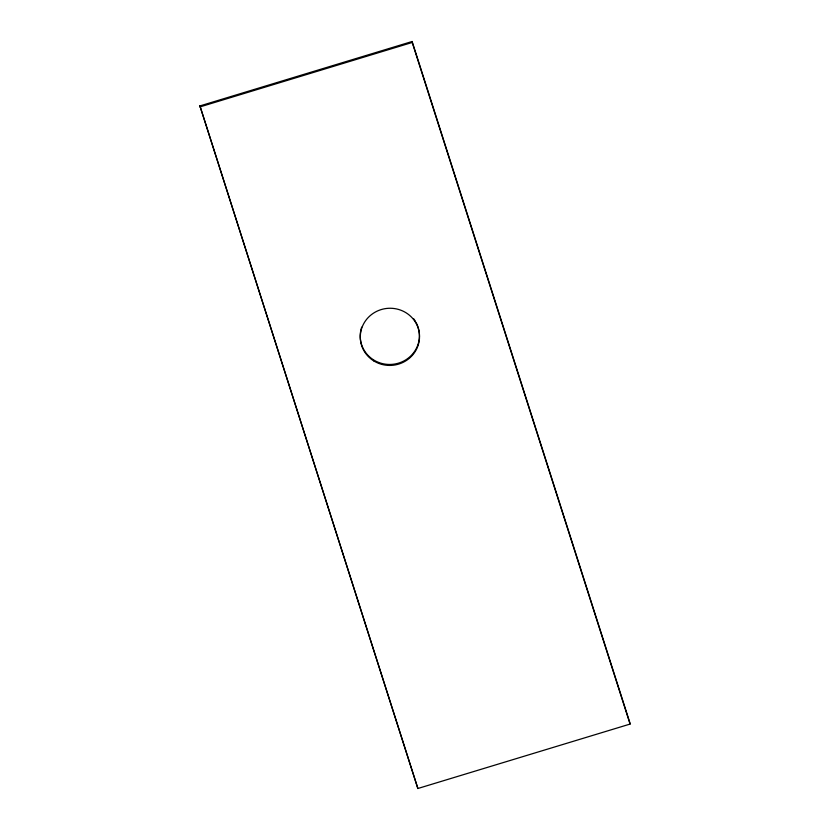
<?xml version="1.0" encoding="UTF-8"?>
<svg xmlns="http://www.w3.org/2000/svg" width="830" height="830" viewBox="0 0 830 830"><rect width="100%" height="100%" fill="white"/><g stroke="black" fill="none" stroke-linecap="round" stroke-linejoin="round"><path stroke-width="1.25" d="M199.926 105.929L412.126 41.5L629.98 723.106L630.074 724.071L417.874 788.5L199.926 105.929L417.874 788.5M200.02 106.894L412.209 42.465L412.126 41.5M412.209 42.465L630.074 724.071M416.235 322.797A29.61 28.573 -5.2 0 1 392.071 364.37A29.61 28.573 -5.2 0 1 361.683 327.155M413.506 318.575A29.61 28.573 -5.2 0 1 415.623 321.708M373.728 360.884A29.61 28.573 -5.2 0 0 419.472 338.225A29.61 28.573 -5.2 0 0 376.53 311.426A29.61 28.573 -5.2 0 0 373.728 360.884"/></g></svg>
